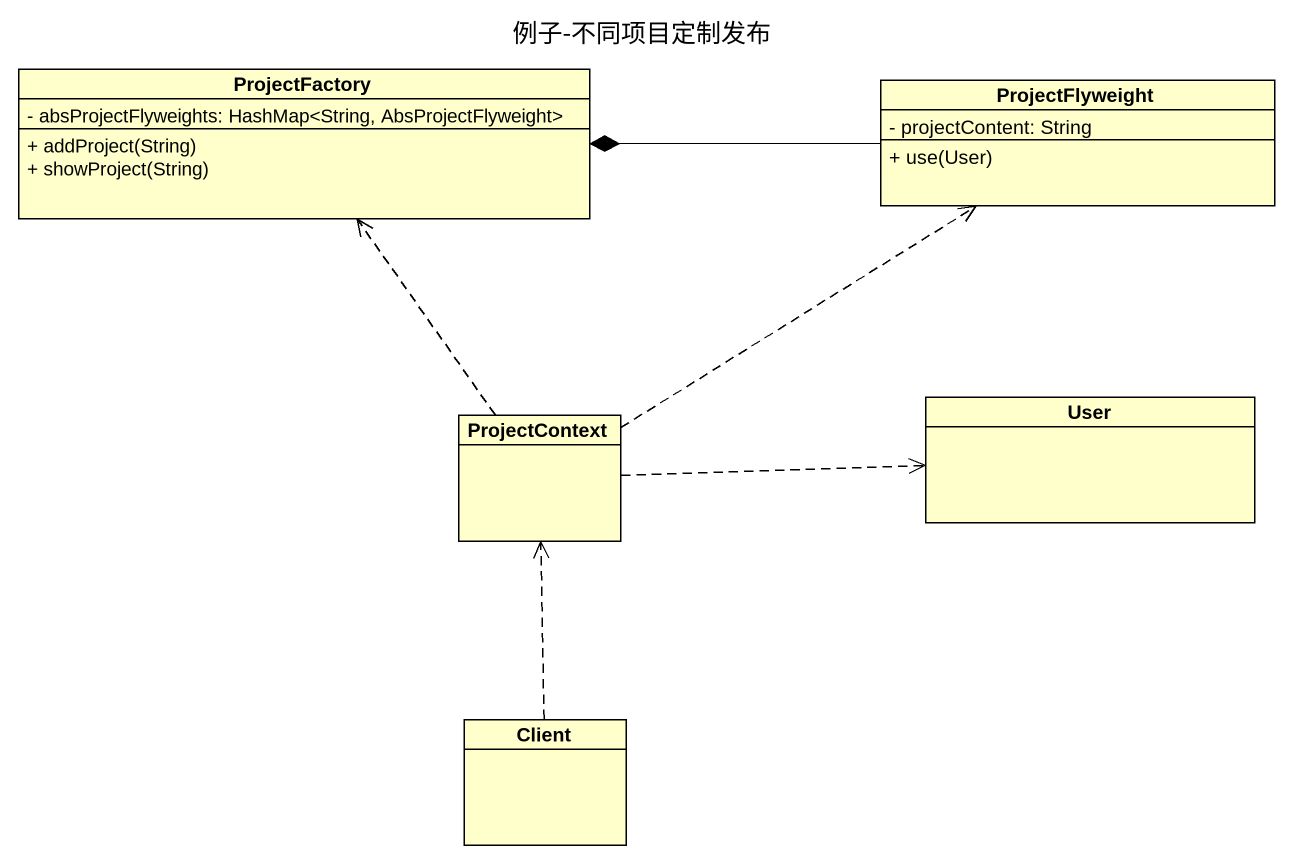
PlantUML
@startuml
title 例子-不同项目定制发布
hide circle
hide empty members
skinparam classAttributeIconSize 0
class ProjectFactory {
  - absProjectFlyweights: HashMap<String, AbsProjectFlyweight>
  + addProject(String)
  + showProject(String)
}
class ProjectFlyweight {
  - projectContent: String
  + use(User)
}
class ProjectContext
class User
class Client
ProjectFlyweight -left-* ProjectFactory
ProjectContext .up.> ProjectFactory
ProjectContext .up.> ProjectFlyweight
ProjectContext .right.> User
Client .up.> ProjectContext
@enduml
